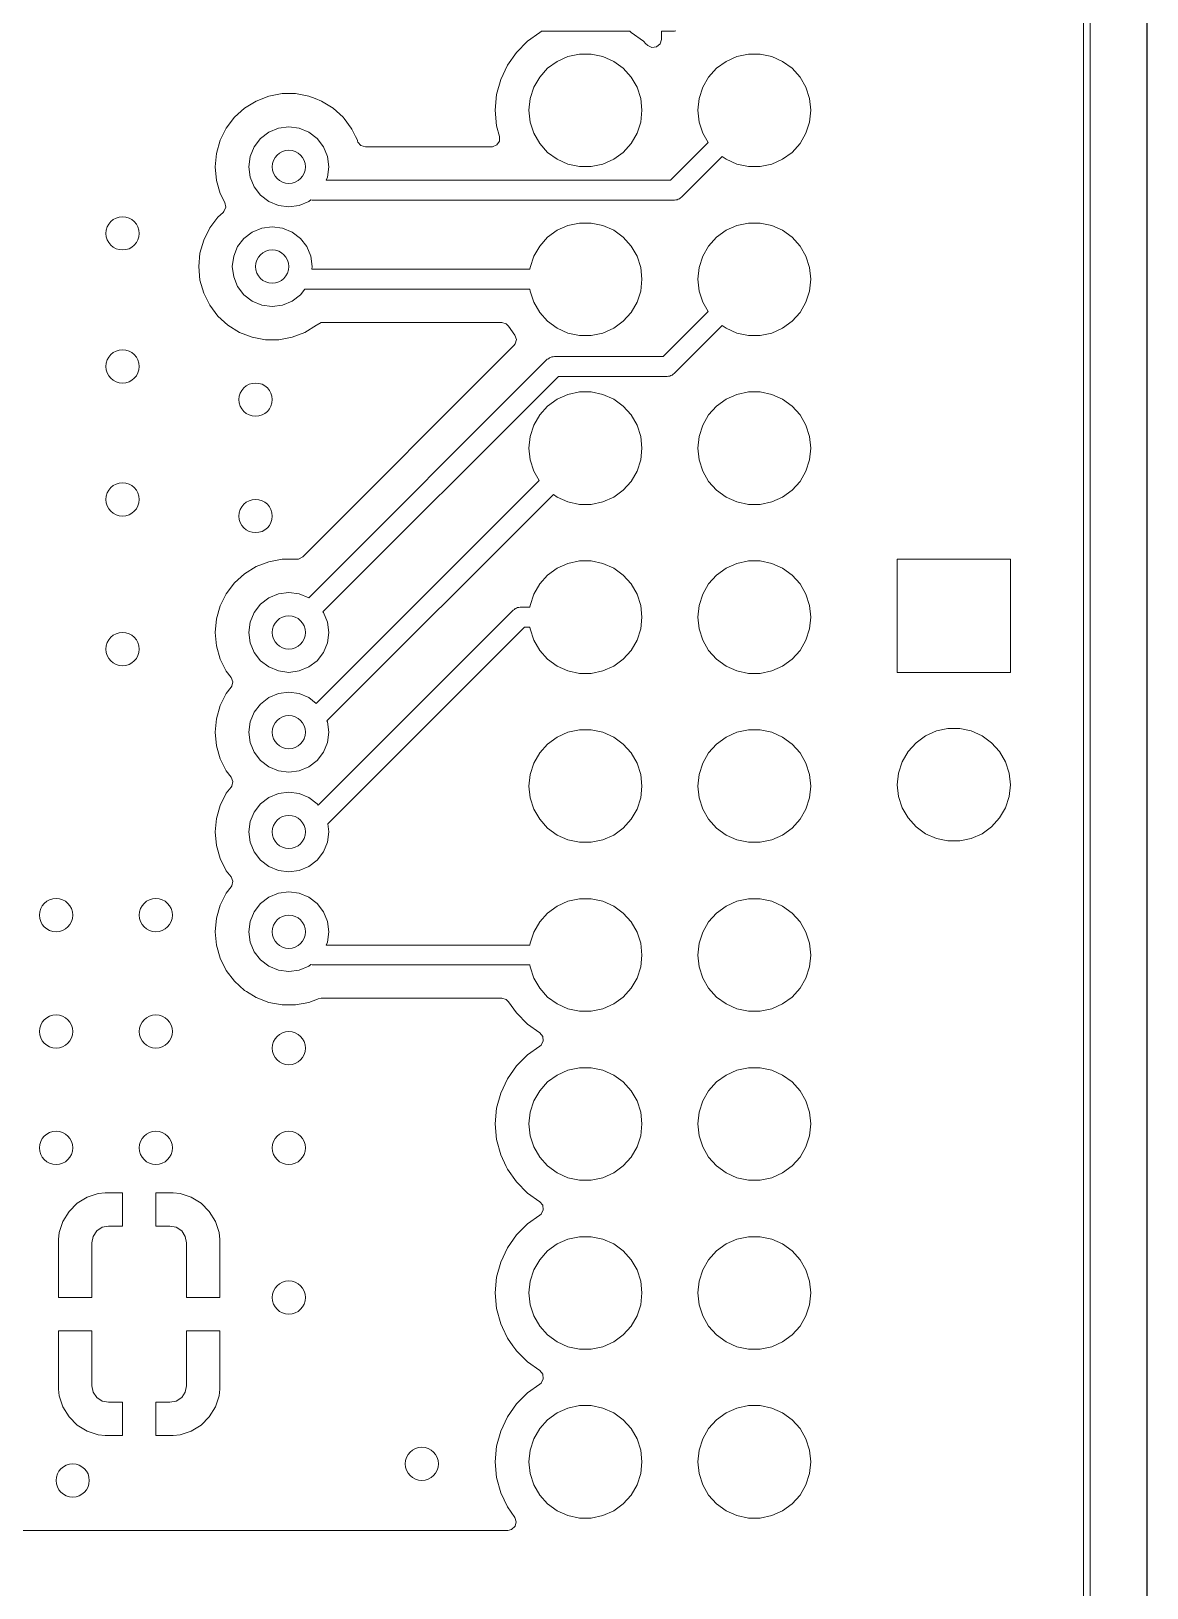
# Model space of a CAD drawing. Header units: millimetres. Extents: x 0 to 594, y 0 to 420.
# Drawn here: x 242.85 to 276.4, y 188.33 to 235.14 of the extents above; entities that cross this region are included whole.
import ezdxf

# ---------------------------------------------------------------- set-up
doc = ezdxf.new("R2010")
doc.units = ezdxf.units.MM
doc.linetypes.add('K5LT32768', pattern=[0])
picture_1 = doc.add_image_def('image1.png', size_in_pixel=(1000, 1000))

msp = doc.modelspace()

# ---------------------------------------------------------------- linework, layer by layer
at = {"color": 7, "linetype": 'K5LT32768', "lineweight": 18}
for p, q in [((274.5, 171.659), (274.5, 299.459)), ((274.7, 299.559), (274.7, 171.559)), ((258.148, 235.096), (257.777, 234.836)), ((258.187, 235.129), (258.148, 235.096)), ((258.192, 235.139), (258.187, 235.129)), ((260.857, 235.139), (258.192, 235.139)), ((260.891, 235.096), (260.857, 235.139)), ((261.263, 234.836), (260.891, 235.096)), ((261.807, 235.139), (261.805, 234.891)), ((262.2, 235.139), (261.807, 235.139)), ((262.238, 235.149), (262.2, 235.139)), ((257.777, 234.836), (257.443, 234.502)), ((261.339, 234.76), (261.263, 234.836)), ((261.382, 234.716), (261.339, 234.76)), ((261.394, 234.705), (261.382, 234.716)), ((261.521, 234.646), (261.394, 234.705)), ((261.659, 234.666), (261.521, 234.646)), ((261.765, 234.757), (261.659, 234.666)), ((261.805, 234.891), (261.765, 234.757)), ((257.172, 234.114), (256.972, 233.686)), ((257.443, 234.502), (257.172, 234.114)), ((258.382, 234.022), (258.67, 234.231)), ((258.67, 234.231), (258.994, 234.376)), ((258.994, 234.376), (259.342, 234.45)), ((259.342, 234.45), (259.697, 234.45)), ((259.697, 234.45), (260.045, 234.376)), ((260.045, 234.376), (260.37, 234.231)), ((260.37, 234.231), (260.657, 234.022)), ((263.462, 234.022), (263.75, 234.231)), ((263.75, 234.231), (264.074, 234.376)), ((264.074, 234.376), (264.422, 234.45)), ((264.422, 234.45), (264.777, 234.45)), ((264.777, 234.45), (265.125, 234.376)), ((265.125, 234.376), (265.45, 234.231)), ((265.45, 234.231), (265.737, 234.022)), ((256.972, 233.686), (256.85, 233.23)), ((257.967, 233.45), (258.144, 233.758)), ((258.144, 233.758), (258.382, 234.022)), ((260.657, 234.022), (260.895, 233.758)), ((260.895, 233.758), (261.073, 233.45)), ((263.047, 233.45), (263.224, 233.758)), ((263.224, 233.758), (263.462, 234.022)), ((265.737, 234.022), (265.975, 233.758)), ((265.975, 233.758), (266.153, 233.45)), ((249.995, 233.185), (249.615, 233.038)), ((250.396, 233.26), (249.995, 233.185)), ((250.804, 233.26), (250.396, 233.26)), ((251.205, 233.185), (250.804, 233.26)), ((251.395, 233.111), (251.205, 233.185)), ((256.85, 233.23), (256.808, 232.759)), ((257.857, 233.112), (257.967, 233.45)), ((261.073, 233.45), (261.183, 233.112)), ((262.937, 233.112), (263.047, 233.45)), ((266.153, 233.45), (266.263, 233.112)), ((249.268, 232.823), (248.966, 232.548)), ((249.614, 233.038), (249.268, 232.823)), ((251.585, 233.038), (251.395, 233.111)), ((251.932, 232.823), (251.585, 233.038)), ((252.233, 232.548), (251.932, 232.823)), ((256.808, 232.759), (256.85, 232.288)), ((257.82, 232.759), (257.857, 233.112)), ((257.857, 232.405), (257.82, 232.759)), ((261.183, 233.112), (261.22, 232.759)), ((261.22, 232.759), (261.183, 232.405)), ((262.9, 232.759), (262.937, 233.112)), ((262.937, 232.405), (262.9, 232.759)), ((266.263, 233.112), (266.3, 232.759)), ((266.3, 232.759), (266.263, 232.405)), ((248.72, 232.222), (248.539, 231.857)), ((248.966, 232.548), (248.72, 232.222)), ((250, 232.098), (250.289, 232.218)), ((250.289, 232.218), (250.6, 232.259)), ((250.6, 232.259), (250.91, 232.218)), ((250.91, 232.218), (251.2, 232.098)), ((252.261, 232.511), (252.233, 232.548)), ((252.479, 232.222), (252.261, 232.511)), ((252.494, 232.193), (252.479, 232.222)), ((252.606, 231.967), (252.494, 232.193)), ((256.85, 232.288), (256.934, 231.972)), ((257.967, 232.067), (257.857, 232.405)), ((261.183, 232.405), (261.073, 232.067)), ((263.047, 232.067), (262.937, 232.405)), ((266.263, 232.405), (266.153, 232.067)), ((248.539, 231.857), (248.427, 231.465)), ((249.561, 231.659), (249.751, 231.907)), ((249.751, 231.907), (250, 232.098)), ((251.2, 232.098), (251.448, 231.907)), ((251.448, 231.907), (251.639, 231.659)), ((252.661, 231.857), (252.606, 231.967)), ((252.666, 231.84), (252.661, 231.857)), ((252.679, 231.805), (252.666, 231.84)), ((252.77, 231.699), (252.679, 231.805)), ((256.853, 231.717), (256.724, 231.662)), ((256.931, 231.832), (256.853, 231.717)), ((256.934, 231.972), (256.931, 231.832)), ((258.144, 231.76), (257.967, 232.067)), ((258.382, 231.495), (258.144, 231.76)), ((260.895, 231.76), (260.657, 231.495)), ((261.073, 232.067), (260.895, 231.76)), ((262.076, 230.659), (263.207, 231.79)), ((263.207, 231.79), (263.047, 232.067)), ((265.975, 231.76), (265.737, 231.495)), ((266.153, 232.067), (265.975, 231.76)), ((248.427, 231.465), (248.389, 231.059)), ((249.4, 231.059), (249.441, 231.369)), ((249.441, 231.369), (249.561, 231.659)), ((251.639, 231.659), (251.759, 231.369)), ((251.759, 231.369), (251.8, 231.059)), ((252.904, 231.66), (252.77, 231.699)), ((256.695, 231.66), (252.904, 231.66)), ((256.724, 231.662), (256.695, 231.66)), ((258.67, 231.287), (258.382, 231.495)), ((258.994, 231.142), (258.67, 231.287)), ((260.37, 231.287), (260.045, 231.142)), ((260.657, 231.495), (260.37, 231.287)), ((263.635, 231.37), (262.412, 230.147)), ((263.75, 231.287), (263.635, 231.37)), ((264.074, 231.142), (263.75, 231.287)), ((265.45, 231.287), (265.125, 231.142)), ((265.737, 231.495), (265.45, 231.287)), ((248.389, 231.059), (248.427, 230.653)), ((249.441, 230.748), (249.4, 231.059)), ((251.8, 231.059), (251.759, 230.748)), ((259.342, 231.068), (258.994, 231.142)), ((259.697, 231.068), (259.342, 231.068)), ((260.045, 231.142), (259.697, 231.068)), ((264.422, 231.068), (264.074, 231.142)), ((264.777, 231.068), (264.422, 231.068)), ((265.125, 231.142), (264.777, 231.068)), ((248.427, 230.653), (248.539, 230.26)), ((249.561, 230.459), (249.441, 230.748)), ((249.751, 230.21), (249.561, 230.459)), ((251.759, 230.748), (251.722, 230.659)), ((251.722, 230.659), (262.076, 230.659)), ((248.539, 230.26), (248.677, 229.983)), ((248.701, 229.846), (248.647, 229.717)), ((248.677, 229.983), (248.701, 229.846)), ((250, 230.02), (249.751, 230.21)), ((250.289, 229.9), (250, 230.02)), ((250.6, 229.859), (250.289, 229.9)), ((250.91, 229.9), (250.6, 229.859)), ((251.2, 230.02), (250.91, 229.9)), ((251.264, 230.069), (251.2, 230.02)), ((251.3, 230.059), (251.264, 230.069)), ((262.2, 230.059), (251.3, 230.059)), ((262.238, 230.069), (262.2, 230.059)), ((262.277, 230.069), (262.238, 230.069)), ((262.312, 230.089), (262.277, 230.069)), ((262.35, 230.099), (262.312, 230.089)), ((262.378, 230.127), (262.35, 230.099)), ((262.412, 230.147), (262.378, 230.127)), ((248.466, 229.548), (248.22, 229.222)), ((248.622, 229.69), (248.466, 229.548)), ((248.647, 229.717), (248.622, 229.69)), ((258.994, 229.296), (259.342, 229.37)), ((259.342, 229.37), (259.697, 229.37)), ((259.697, 229.37), (260.045, 229.296)), ((264.074, 229.296), (264.422, 229.37)), ((264.422, 229.37), (264.777, 229.37)), ((264.777, 229.37), (265.125, 229.296)), ((248.22, 229.222), (248.039, 228.857)), ((249.061, 228.659), (249.251, 228.907)), ((249.251, 228.907), (249.5, 229.098)), ((249.5, 229.098), (249.789, 229.218)), ((249.789, 229.218), (250.1, 229.259)), ((250.1, 229.259), (250.41, 229.218)), ((250.41, 229.218), (250.7, 229.098)), ((250.7, 229.098), (250.948, 228.907)), ((250.948, 228.907), (251.139, 228.659)), ((258.144, 228.678), (258.382, 228.942)), ((258.382, 228.942), (258.67, 229.151)), ((258.67, 229.151), (258.994, 229.296)), ((260.045, 229.296), (260.37, 229.151)), ((260.37, 229.151), (260.657, 228.942)), ((260.657, 228.942), (260.895, 228.678)), ((263.224, 228.678), (263.462, 228.942)), ((263.462, 228.942), (263.75, 229.151)), ((263.75, 229.151), (264.074, 229.296)), ((265.125, 229.296), (265.45, 229.151)), ((265.45, 229.151), (265.737, 228.942)), ((265.737, 228.942), (265.975, 228.678)), ((247.927, 228.465), (247.889, 228.059)), ((248.039, 228.857), (247.927, 228.465)), ((248.941, 228.369), (249.061, 228.659)), ((251.139, 228.659), (251.259, 228.369)), ((257.967, 228.37), (258.144, 228.678)), ((260.895, 228.678), (261.073, 228.37)), ((263.047, 228.37), (263.224, 228.678)), ((265.975, 228.678), (266.153, 228.37)), ((247.889, 228.059), (247.927, 227.653)), ((248.9, 228.059), (248.941, 228.369)), ((248.941, 227.748), (248.9, 228.059)), ((251.259, 228.369), (251.3, 228.059)), ((251.3, 228.059), (251.289, 227.979)), ((251.289, 227.979), (257.851, 227.979)), ((257.851, 227.979), (257.857, 228.032)), ((257.857, 228.032), (257.967, 228.37)), ((261.073, 228.37), (261.183, 228.032)), ((261.183, 228.032), (261.22, 227.679)), ((262.9, 227.679), (262.937, 228.032)), ((262.937, 228.032), (263.047, 228.37)), ((266.153, 228.37), (266.263, 228.032)), ((266.263, 228.032), (266.3, 227.679)), ((247.927, 227.653), (248.039, 227.26)), ((249.061, 227.459), (248.941, 227.748)), ((261.22, 227.679), (261.183, 227.325)), ((262.937, 227.325), (262.9, 227.679)), ((266.3, 227.679), (266.263, 227.325)), ((248.039, 227.26), (248.22, 226.895)), ((249.251, 227.21), (249.061, 227.459)), ((249.5, 227.02), (249.251, 227.21)), ((250.948, 227.21), (250.7, 227.02)), ((251.078, 227.379), (250.948, 227.21)), ((257.851, 227.379), (251.078, 227.379)), ((257.857, 227.325), (257.851, 227.379)), ((257.967, 226.987), (257.857, 227.325)), ((261.183, 227.325), (261.073, 226.987)), ((263.047, 226.987), (262.937, 227.325)), ((266.263, 227.325), (266.153, 226.987)), ((248.22, 226.895), (248.466, 226.57)), ((248.466, 226.57), (248.768, 226.295)), ((249.789, 226.9), (249.5, 227.02)), ((250.1, 226.859), (249.789, 226.9)), ((250.41, 226.9), (250.1, 226.859)), ((250.7, 227.02), (250.41, 226.9)), ((258.144, 226.68), (257.967, 226.987)), ((258.382, 226.415), (258.144, 226.68)), ((260.895, 226.68), (260.657, 226.415)), ((261.073, 226.987), (260.895, 226.68)), ((261.856, 225.359), (263.207, 226.71)), ((263.207, 226.71), (263.047, 226.987)), ((265.975, 226.68), (265.737, 226.415)), ((266.153, 226.987), (265.975, 226.68)), ((248.768, 226.295), (249.115, 226.08)), ((251.085, 226.08), (251.432, 226.295)), ((251.432, 226.295), (251.452, 226.313)), ((251.452, 226.313), (251.577, 226.374)), ((251.577, 226.374), (251.619, 226.378)), ((251.619, 226.378), (257.004, 226.378)), ((257.004, 226.378), (257.138, 226.338)), ((257.138, 226.338), (257.207, 226.272)), ((257.207, 226.272), (257.398, 226.001)), ((258.67, 226.207), (258.382, 226.415)), ((258.994, 226.062), (258.67, 226.207)), ((260.37, 226.207), (260.045, 226.062)), ((260.657, 226.415), (260.37, 226.207)), ((263.635, 226.29), (262.192, 224.847)), ((263.75, 226.207), (263.635, 226.29)), ((264.074, 226.062), (263.75, 226.207)), ((265.45, 226.207), (265.125, 226.062)), ((265.737, 226.415), (265.45, 226.207)), ((249.115, 226.08), (249.495, 225.933)), ((249.495, 225.933), (249.896, 225.858)), ((249.896, 225.858), (250.304, 225.858)), ((250.304, 225.858), (250.705, 225.933)), ((250.705, 225.933), (251.085, 226.08)), ((257.37, 225.683), (251.017, 219.33)), ((257.408, 225.733), (257.37, 225.683)), ((257.398, 226.001), (257.442, 225.868)), ((257.442, 225.868), (257.408, 225.733)), ((259.342, 225.988), (258.994, 226.062)), ((259.697, 225.988), (259.342, 225.988)), ((260.045, 226.062), (259.697, 225.988)), ((264.422, 225.988), (264.074, 226.062)), ((264.777, 225.988), (264.422, 225.988)), ((265.125, 226.062), (264.777, 225.988)), ((251.2, 218.098), (258.374, 225.271)), ((258.374, 225.271), (258.408, 225.291)), ((258.408, 225.291), (258.436, 225.319)), ((258.436, 225.319), (258.474, 225.329)), ((258.474, 225.329), (258.508, 225.349)), ((258.508, 225.349), (258.548, 225.349)), ((258.548, 225.349), (258.586, 225.359)), ((258.586, 225.359), (261.856, 225.359)), ((258.71, 224.759), (251.626, 217.675)), ((261.98, 224.759), (258.71, 224.759)), ((262.018, 224.769), (261.98, 224.759)), ((262.057, 224.769), (262.018, 224.769)), ((262.092, 224.789), (262.057, 224.769)), ((262.13, 224.799), (262.092, 224.789)), ((262.158, 224.827), (262.13, 224.799)), ((262.192, 224.847), (262.158, 224.827)), ((258.994, 224.216), (259.342, 224.29)), ((259.342, 224.29), (259.697, 224.29)), ((259.697, 224.29), (260.045, 224.216)), ((264.074, 224.216), (264.422, 224.29)), ((264.422, 224.29), (264.777, 224.29)), ((264.777, 224.29), (265.125, 224.216)), ((258.144, 223.598), (258.382, 223.862)), ((258.382, 223.862), (258.67, 224.071)), ((258.67, 224.071), (258.994, 224.216)), ((260.045, 224.216), (260.37, 224.071)), ((260.37, 224.071), (260.657, 223.862)), ((260.657, 223.862), (260.895, 223.598)), ((263.224, 223.598), (263.462, 223.862)), ((263.462, 223.862), (263.75, 224.071)), ((263.75, 224.071), (264.074, 224.216)), ((265.125, 224.216), (265.45, 224.071)), ((265.45, 224.071), (265.737, 223.862)), ((265.737, 223.862), (265.975, 223.598)), ((257.857, 222.952), (257.967, 223.29)), ((257.967, 223.29), (258.144, 223.598)), ((260.895, 223.598), (261.073, 223.29)), ((261.073, 223.29), (261.183, 222.952)), ((262.937, 222.952), (263.047, 223.29)), ((263.047, 223.29), (263.224, 223.598)), ((265.975, 223.598), (266.153, 223.29)), ((266.153, 223.29), (266.263, 222.952)), ((257.82, 222.599), (257.857, 222.952)), ((261.183, 222.952), (261.22, 222.599)), ((262.9, 222.599), (262.937, 222.952)), ((266.263, 222.952), (266.3, 222.599)), ((257.857, 222.245), (257.82, 222.599)), ((261.22, 222.599), (261.183, 222.245)), ((262.937, 222.245), (262.9, 222.599)), ((266.3, 222.599), (266.263, 222.245)), ((257.967, 221.907), (257.857, 222.245)), ((258.127, 221.63), (257.967, 221.907)), ((261.073, 221.907), (260.895, 221.6)), ((261.183, 222.245), (261.073, 221.907)), ((263.047, 221.907), (262.937, 222.245)), ((263.224, 221.6), (263.047, 221.907)), ((266.153, 221.907), (265.975, 221.6)), ((266.263, 222.245), (266.153, 221.907)), ((251.423, 214.927), (258.127, 221.63)), ((260.895, 221.6), (260.657, 221.335)), ((263.462, 221.335), (263.224, 221.6)), ((265.975, 221.6), (265.737, 221.335)), ((258.555, 221.21), (251.746, 214.401)), ((258.67, 221.127), (258.555, 221.21)), ((258.994, 220.982), (258.67, 221.127)), ((259.342, 220.908), (258.994, 220.982)), ((260.045, 220.982), (259.697, 220.908)), ((260.37, 221.127), (260.045, 220.982)), ((260.657, 221.335), (260.37, 221.127)), ((263.75, 221.127), (263.462, 221.335)), ((264.074, 220.982), (263.75, 221.127)), ((264.422, 220.908), (264.074, 220.982)), ((265.125, 220.982), (264.777, 220.908)), ((265.45, 221.127), (265.125, 220.982)), ((265.737, 221.335), (265.45, 221.127)), ((259.697, 220.908), (259.342, 220.908)), ((264.777, 220.908), (264.422, 220.908)), ((249.995, 219.185), (249.615, 219.038)), ((250.396, 219.26), (249.995, 219.185)), ((250.804, 219.26), (250.396, 219.26)), ((250.815, 219.259), (250.804, 219.26)), ((250.894, 219.263), (250.815, 219.262)), ((250.815, 219.262), (250.815, 219.259)), ((251.017, 219.33), (250.894, 219.263)), ((258.67, 218.991), (258.994, 219.136)), ((258.994, 219.136), (259.342, 219.21)), ((259.342, 219.21), (259.697, 219.21)), ((259.697, 219.21), (260.045, 219.136)), ((260.045, 219.136), (260.37, 218.991)), ((263.75, 218.991), (264.074, 219.136)), ((264.074, 219.136), (264.422, 219.21)), ((264.422, 219.21), (264.777, 219.21)), ((264.777, 219.21), (265.125, 219.136)), ((265.125, 219.136), (265.45, 218.991)), ((268.9, 215.859), (268.9, 219.259)), ((268.9, 219.259), (272.3, 219.259)), ((272.3, 219.259), (272.3, 215.859)), ((249.268, 218.823), (248.966, 218.548)), ((249.614, 219.038), (249.268, 218.823)), ((258.144, 218.518), (258.382, 218.782)), ((258.382, 218.782), (258.67, 218.991)), ((260.37, 218.991), (260.657, 218.782)), ((260.657, 218.782), (260.895, 218.518)), ((263.224, 218.518), (263.462, 218.782)), ((263.462, 218.782), (263.75, 218.991)), ((265.45, 218.991), (265.737, 218.782)), ((265.737, 218.782), (265.975, 218.518)), ((248.72, 218.222), (248.539, 217.857)), ((248.966, 218.548), (248.72, 218.222)), ((250, 218.098), (250.289, 218.218)), ((250.289, 218.218), (250.6, 218.259)), ((250.6, 218.259), (250.91, 218.218)), ((250.91, 218.218), (251.2, 218.098)), ((257.857, 217.872), (257.967, 218.21)), ((257.967, 218.21), (258.144, 218.518)), ((260.895, 218.518), (261.073, 218.21)), ((261.073, 218.21), (261.183, 217.872)), ((262.937, 217.872), (263.047, 218.21)), ((263.047, 218.21), (263.224, 218.518)), ((265.975, 218.518), (266.153, 218.21)), ((266.153, 218.21), (266.263, 217.872)), ((248.539, 217.857), (248.427, 217.465)), ((249.561, 217.659), (249.751, 217.907)), ((249.751, 217.907), (250, 218.098)), ((251.2, 218.098), (251.2, 218.098)), ((251.481, 211.865), (257.348, 217.731)), ((251.626, 217.675), (251.639, 217.659)), ((257.348, 217.731), (257.382, 217.751)), ((257.382, 217.751), (257.41, 217.779)), ((257.41, 217.779), (257.448, 217.789)), ((257.448, 217.789), (257.482, 217.809)), ((257.482, 217.809), (257.522, 217.809)), ((257.522, 217.809), (257.56, 217.819)), ((257.56, 217.819), (257.851, 217.819)), ((257.851, 217.819), (257.857, 217.872)), ((261.183, 217.872), (261.22, 217.519)), ((262.9, 217.519), (262.937, 217.872)), ((266.263, 217.872), (266.3, 217.519)), ((248.427, 217.465), (248.389, 217.059)), ((249.4, 217.059), (249.441, 217.369)), ((249.441, 217.369), (249.561, 217.659)), ((251.639, 217.659), (251.759, 217.369)), ((251.759, 217.369), (251.8, 217.059)), ((257.684, 217.219), (251.768, 211.302)), ((257.851, 217.219), (257.684, 217.219)), ((257.857, 217.165), (257.851, 217.219)), ((261.22, 217.519), (261.183, 217.165)), ((262.937, 217.165), (262.9, 217.519)), ((266.3, 217.519), (266.263, 217.165)), ((248.389, 217.059), (248.427, 216.653)), ((249.441, 216.748), (249.4, 217.059)), ((249.561, 216.459), (249.441, 216.748)), ((251.759, 216.748), (251.639, 216.459)), ((251.8, 217.059), (251.759, 216.748)), ((257.967, 216.827), (257.857, 217.165)), ((258.144, 216.52), (257.967, 216.827)), ((261.073, 216.827), (260.895, 216.52)), ((261.183, 217.165), (261.073, 216.827)), ((263.047, 216.827), (262.937, 217.165)), ((263.224, 216.52), (263.047, 216.827)), ((266.153, 216.827), (265.975, 216.52)), ((266.263, 217.165), (266.153, 216.827)), ((248.427, 216.653), (248.539, 216.26)), ((249.751, 216.21), (249.561, 216.459)), ((251.639, 216.459), (251.448, 216.21)), ((258.382, 216.255), (258.144, 216.52)), ((260.895, 216.52), (260.657, 216.255)), ((263.462, 216.255), (263.224, 216.52)), ((265.975, 216.52), (265.737, 216.255)), ((248.539, 216.26), (248.72, 215.895)), ((248.72, 215.895), (248.862, 215.708)), ((250, 216.02), (249.751, 216.21)), ((250.289, 215.9), (250, 216.02)), ((250.6, 215.859), (250.289, 215.9)), ((250.91, 215.9), (250.6, 215.859)), ((251.2, 216.02), (250.91, 215.9)), ((251.448, 216.21), (251.2, 216.02)), ((258.67, 216.047), (258.382, 216.255)), ((258.994, 215.902), (258.67, 216.047)), ((259.342, 215.828), (258.994, 215.902)), ((259.697, 215.828), (259.342, 215.828)), ((260.045, 215.902), (259.697, 215.828)), ((260.37, 216.047), (260.045, 215.902)), ((260.657, 216.255), (260.37, 216.047)), ((263.75, 216.047), (263.462, 216.255)), ((264.074, 215.902), (263.75, 216.047)), ((264.422, 215.828), (264.074, 215.902)), ((264.777, 215.828), (264.422, 215.828)), ((265.125, 215.902), (264.777, 215.828)), ((265.45, 216.047), (265.125, 215.902)), ((265.737, 216.255), (265.45, 216.047)), ((272.3, 215.859), (268.9, 215.859)), ((248.862, 215.409), (248.72, 215.222)), ((248.862, 215.708), (248.911, 215.578)), ((248.882, 215.441), (248.862, 215.409)), ((248.911, 215.578), (248.882, 215.441)), ((248.72, 215.222), (248.539, 214.857)), ((249.561, 214.659), (249.751, 214.907)), ((249.751, 214.907), (250, 215.098)), ((250, 215.098), (250.289, 215.218)), ((250.289, 215.218), (250.6, 215.259)), ((250.6, 215.259), (250.91, 215.218)), ((250.91, 215.218), (251.2, 215.098)), ((251.2, 215.098), (251.423, 214.927)), ((248.427, 214.465), (248.389, 214.059)), ((248.539, 214.857), (248.427, 214.465)), ((249.441, 214.369), (249.561, 214.659)), ((251.746, 214.401), (251.759, 214.369)), ((248.389, 214.059), (248.427, 213.653)), ((249.4, 214.059), (249.441, 214.369)), ((249.441, 213.748), (249.4, 214.059)), ((251.759, 214.369), (251.8, 214.059)), ((251.8, 214.059), (251.759, 213.748)), ((258.67, 213.911), (258.994, 214.056)), ((258.994, 214.056), (259.342, 214.13)), ((259.342, 214.13), (259.697, 214.13)), ((259.697, 214.13), (260.045, 214.056)), ((260.045, 214.056), (260.37, 213.911)), ((263.75, 213.911), (264.074, 214.056)), ((264.074, 214.056), (264.422, 214.13)), ((264.422, 214.13), (264.777, 214.13)), ((264.777, 214.13), (265.125, 214.056)), ((265.125, 214.056), (265.45, 213.911)), ((269.462, 213.742), (269.75, 213.951)), ((269.75, 213.951), (270.074, 214.096)), ((270.074, 214.096), (270.422, 214.17)), ((270.422, 214.17), (270.777, 214.17)), ((270.777, 214.17), (271.125, 214.096)), ((271.125, 214.096), (271.45, 213.951)), ((271.45, 213.951), (271.737, 213.742)), ((248.427, 213.653), (248.539, 213.26)), ((249.561, 213.459), (249.441, 213.748)), ((249.751, 213.21), (249.561, 213.459)), ((251.639, 213.459), (251.448, 213.21)), ((251.759, 213.748), (251.639, 213.459)), ((258.144, 213.438), (258.382, 213.702)), ((258.382, 213.702), (258.67, 213.911)), ((260.37, 213.911), (260.657, 213.702)), ((260.657, 213.702), (260.895, 213.438)), ((263.224, 213.438), (263.462, 213.702)), ((263.462, 213.702), (263.75, 213.911)), ((265.45, 213.911), (265.737, 213.702)), ((265.737, 213.702), (265.975, 213.438)), ((269.047, 213.17), (269.224, 213.478)), ((269.224, 213.478), (269.462, 213.742)), ((271.737, 213.742), (271.975, 213.478)), ((271.975, 213.478), (272.153, 213.17)), ((248.539, 213.26), (248.72, 212.895)), ((250, 213.02), (249.751, 213.21)), ((250.289, 212.9), (250, 213.02)), ((251.2, 213.02), (250.91, 212.9)), ((251.448, 213.21), (251.2, 213.02)), ((257.857, 212.792), (257.967, 213.13)), ((257.967, 213.13), (258.144, 213.438)), ((260.895, 213.438), (261.073, 213.13)), ((261.073, 213.13), (261.183, 212.792)), ((262.937, 212.792), (263.047, 213.13)), ((263.047, 213.13), (263.224, 213.438)), ((265.975, 213.438), (266.153, 213.13)), ((266.153, 213.13), (266.263, 212.792)), ((268.937, 212.832), (269.047, 213.17)), ((272.153, 213.17), (272.263, 212.832)), ((248.72, 212.895), (248.862, 212.708)), ((248.862, 212.708), (248.911, 212.578)), ((248.911, 212.578), (248.882, 212.441)), ((250.6, 212.859), (250.289, 212.9)), ((250.91, 212.9), (250.6, 212.859)), ((257.82, 212.439), (257.857, 212.792)), ((261.183, 212.792), (261.22, 212.439)), ((262.9, 212.439), (262.937, 212.792)), ((266.263, 212.792), (266.3, 212.439)), ((268.9, 212.479), (268.937, 212.832)), ((272.263, 212.832), (272.3, 212.479)), ((248.72, 212.222), (248.539, 211.857)), ((248.862, 212.409), (248.72, 212.222)), ((248.882, 212.441), (248.862, 212.409)), ((249.751, 211.907), (250, 212.098)), ((250, 212.098), (250.289, 212.218)), ((250.289, 212.218), (250.6, 212.259)), ((250.6, 212.259), (250.91, 212.218)), ((250.91, 212.218), (251.2, 212.098)), ((251.2, 212.098), (251.448, 211.907)), ((257.857, 212.085), (257.82, 212.439)), ((257.967, 211.747), (257.857, 212.085)), ((261.183, 212.085), (261.073, 211.747)), ((261.22, 212.439), (261.183, 212.085)), ((262.937, 212.085), (262.9, 212.439)), ((263.047, 211.747), (262.937, 212.085)), ((266.263, 212.085), (266.153, 211.747)), ((266.3, 212.439), (266.263, 212.085)), ((268.937, 212.125), (268.9, 212.479)), ((269.047, 211.787), (268.937, 212.125)), ((272.263, 212.125), (272.153, 211.787)), ((272.3, 212.479), (272.263, 212.125)), ((248.539, 211.857), (248.427, 211.465)), ((249.441, 211.369), (249.561, 211.659)), ((249.561, 211.659), (249.751, 211.907)), ((251.448, 211.907), (251.481, 211.865)), ((258.144, 211.44), (257.967, 211.747)), ((261.073, 211.747), (260.895, 211.44)), ((263.224, 211.44), (263.047, 211.747)), ((266.153, 211.747), (265.975, 211.44)), ((269.224, 211.48), (269.047, 211.787)), ((272.153, 211.787), (271.975, 211.48)), ((248.427, 211.465), (248.389, 211.059)), ((249.4, 211.059), (249.441, 211.369)), ((251.768, 211.302), (251.8, 211.059)), ((258.382, 211.175), (258.144, 211.44)), ((258.67, 210.967), (258.382, 211.175)), ((260.657, 211.175), (260.37, 210.967)), ((260.895, 211.44), (260.657, 211.175)), ((263.462, 211.175), (263.224, 211.44)), ((263.75, 210.967), (263.462, 211.175)), ((265.737, 211.175), (265.45, 210.967)), ((265.975, 211.44), (265.737, 211.175)), ((269.462, 211.215), (269.224, 211.48)), ((269.75, 211.007), (269.462, 211.215)), ((271.737, 211.215), (271.45, 211.007)), ((271.975, 211.48), (271.737, 211.215)), ((248.389, 211.059), (248.427, 210.653)), ((248.427, 210.653), (248.539, 210.26)), ((249.441, 210.748), (249.4, 211.059)), ((249.561, 210.459), (249.441, 210.748)), ((251.759, 210.748), (251.639, 210.459)), ((251.8, 211.059), (251.759, 210.748)), ((258.994, 210.822), (258.67, 210.967)), ((259.342, 210.748), (258.994, 210.822)), ((259.697, 210.748), (259.342, 210.748)), ((260.045, 210.822), (259.697, 210.748)), ((260.37, 210.967), (260.045, 210.822)), ((264.074, 210.822), (263.75, 210.967)), ((264.422, 210.748), (264.074, 210.822)), ((264.777, 210.748), (264.422, 210.748)), ((265.125, 210.822), (264.777, 210.748)), ((265.45, 210.967), (265.125, 210.822)), ((270.074, 210.862), (269.75, 211.007)), ((270.422, 210.788), (270.074, 210.862)), ((270.777, 210.788), (270.422, 210.788)), ((271.125, 210.862), (270.777, 210.788)), ((271.45, 211.007), (271.125, 210.862)), ((248.539, 210.26), (248.72, 209.895)), ((249.751, 210.21), (249.561, 210.459)), ((250, 210.02), (249.751, 210.21)), ((251.448, 210.21), (251.2, 210.02)), ((251.639, 210.459), (251.448, 210.21)), ((248.72, 209.895), (248.862, 209.708)), ((250.289, 209.9), (250, 210.02)), ((250.6, 209.859), (250.289, 209.9)), ((250.91, 209.9), (250.6, 209.859)), ((251.2, 210.02), (250.91, 209.9)), ((248.862, 209.409), (248.72, 209.222)), ((248.862, 209.708), (248.911, 209.578)), ((248.882, 209.441), (248.862, 209.409)), ((248.911, 209.578), (248.882, 209.441)), ((250.289, 209.218), (250.6, 209.259)), ((250.6, 209.259), (250.91, 209.218)), ((248.539, 208.857), (248.427, 208.465)), ((248.72, 209.222), (248.539, 208.857)), ((249.561, 208.659), (249.751, 208.907)), ((249.751, 208.907), (250, 209.098)), ((250, 209.098), (250.289, 209.218)), ((250.91, 209.218), (251.2, 209.098)), ((251.2, 209.098), (251.448, 208.907)), ((251.448, 208.907), (251.639, 208.659)), ((258.382, 208.622), (258.67, 208.831)), ((258.67, 208.831), (258.994, 208.976)), ((258.994, 208.976), (259.342, 209.05)), ((259.342, 209.05), (259.697, 209.05)), ((259.697, 209.05), (260.045, 208.976)), ((260.045, 208.976), (260.37, 208.831)), ((260.37, 208.831), (260.657, 208.622)), ((263.462, 208.622), (263.75, 208.831)), ((263.75, 208.831), (264.074, 208.976)), ((264.074, 208.976), (264.422, 209.05)), ((264.422, 209.05), (264.777, 209.05)), ((264.777, 209.05), (265.125, 208.976)), ((265.125, 208.976), (265.45, 208.831)), ((265.45, 208.831), (265.737, 208.622)), ((248.427, 208.465), (248.389, 208.059)), ((249.4, 208.059), (249.441, 208.369)), ((249.441, 208.369), (249.561, 208.659)), ((251.639, 208.659), (251.759, 208.369)), ((251.759, 208.369), (251.8, 208.059)), ((257.967, 208.05), (258.144, 208.358)), ((258.144, 208.358), (258.382, 208.622)), ((260.657, 208.622), (260.895, 208.358)), ((260.895, 208.358), (261.073, 208.05)), ((263.047, 208.05), (263.224, 208.358)), ((263.224, 208.358), (263.462, 208.622)), ((265.737, 208.622), (265.975, 208.358)), ((265.975, 208.358), (266.153, 208.05)), ((248.389, 208.059), (248.427, 207.653)), ((249.441, 207.748), (249.4, 208.059)), ((251.8, 208.059), (251.759, 207.748)), ((257.857, 207.712), (257.967, 208.05)), ((261.073, 208.05), (261.183, 207.712)), ((262.937, 207.712), (263.047, 208.05)), ((266.153, 208.05), (266.263, 207.712)), ((248.427, 207.653), (248.539, 207.26)), ((249.561, 207.459), (249.441, 207.748)), ((249.751, 207.21), (249.561, 207.459)), ((251.759, 207.748), (251.722, 207.659)), ((251.722, 207.659), (257.851, 207.659)), ((257.851, 207.659), (257.857, 207.712)), ((261.183, 207.712), (261.22, 207.359)), ((262.9, 207.359), (262.937, 207.712)), ((266.263, 207.712), (266.3, 207.359)), ((248.539, 207.26), (248.72, 206.895)), ((250, 207.02), (249.751, 207.21)), ((250.289, 206.9), (250, 207.02)), ((251.2, 207.02), (250.91, 206.9)), ((251.264, 207.069), (251.2, 207.02)), ((251.3, 207.059), (251.264, 207.069)), ((257.851, 207.059), (251.3, 207.059)), ((257.857, 207.005), (257.851, 207.059)), ((257.967, 206.667), (257.857, 207.005)), ((261.183, 207.005), (261.073, 206.667)), ((261.22, 207.359), (261.183, 207.005)), ((262.937, 207.005), (262.9, 207.359)), ((263.047, 206.667), (262.937, 207.005)), ((266.263, 207.005), (266.153, 206.667)), ((266.3, 207.359), (266.263, 207.005)), ((248.72, 206.895), (248.966, 206.57)), ((248.966, 206.57), (249.268, 206.295)), ((250.6, 206.859), (250.289, 206.9)), ((250.91, 206.9), (250.6, 206.859)), ((258.144, 206.36), (257.967, 206.667)), ((261.073, 206.667), (260.895, 206.36)), ((263.224, 206.36), (263.047, 206.667)), ((266.153, 206.667), (265.975, 206.36)), ((249.268, 206.295), (249.324, 206.26)), ((249.324, 206.26), (249.615, 206.08)), ((249.615, 206.08), (249.995, 205.933)), ((251.205, 205.933), (251.458, 206.031)), ((251.458, 206.031), (251.484, 206.041)), ((251.484, 206.041), (251.574, 206.058)), ((251.574, 206.058), (257.004, 206.058)), ((257.004, 206.058), (257.138, 206.018)), ((257.138, 206.018), (257.207, 205.952)), ((258.382, 206.095), (258.144, 206.36)), ((258.67, 205.887), (258.382, 206.095)), ((260.657, 206.095), (260.37, 205.887)), ((260.895, 206.36), (260.657, 206.095)), ((263.462, 206.095), (263.224, 206.36)), ((263.75, 205.887), (263.462, 206.095)), ((265.737, 206.095), (265.45, 205.887)), ((265.975, 206.36), (265.737, 206.095)), ((249.995, 205.933), (250.396, 205.858)), ((250.396, 205.858), (250.804, 205.858)), ((250.804, 205.858), (251.205, 205.933)), ((257.207, 205.952), (257.443, 205.616)), ((257.443, 205.616), (257.777, 205.282)), ((258.994, 205.742), (258.67, 205.887)), ((259.342, 205.668), (258.994, 205.742)), ((259.697, 205.668), (259.342, 205.668)), ((260.045, 205.742), (259.697, 205.668)), ((260.37, 205.887), (260.045, 205.742)), ((264.074, 205.742), (263.75, 205.887)), ((264.422, 205.668), (264.074, 205.742)), ((264.777, 205.668), (264.422, 205.668)), ((265.125, 205.742), (264.777, 205.668)), ((265.45, 205.887), (265.125, 205.742)), ((257.777, 205.282), (258.148, 205.022)), ((258.148, 204.616), (257.777, 204.356)), ((258.148, 205.022), (258.235, 204.913)), ((258.187, 204.649), (258.148, 204.616)), ((258.25, 204.774), (258.187, 204.649)), ((258.235, 204.913), (258.25, 204.774)), ((257.777, 204.356), (257.443, 204.022)), ((257.172, 203.634), (256.972, 203.206)), ((257.443, 204.022), (257.172, 203.634)), ((258.382, 203.542), (258.67, 203.751)), ((258.67, 203.751), (258.994, 203.896)), ((258.994, 203.896), (259.342, 203.97)), ((259.342, 203.97), (259.697, 203.97)), ((259.697, 203.97), (260.045, 203.896)), ((260.045, 203.896), (260.37, 203.751)), ((260.37, 203.751), (260.657, 203.542)), ((263.462, 203.542), (263.75, 203.751)), ((263.75, 203.751), (264.074, 203.896)), ((264.074, 203.896), (264.422, 203.97)), ((264.422, 203.97), (264.777, 203.97)), ((264.777, 203.97), (265.125, 203.896)), ((265.125, 203.896), (265.45, 203.751)), ((265.45, 203.751), (265.737, 203.542)), ((256.972, 203.206), (256.85, 202.75)), ((257.967, 202.97), (258.144, 203.278)), ((258.144, 203.278), (258.382, 203.542)), ((260.657, 203.542), (260.895, 203.278)), ((260.895, 203.278), (261.073, 202.97)), ((263.047, 202.97), (263.224, 203.278)), ((263.224, 203.278), (263.462, 203.542)), ((265.737, 203.542), (265.975, 203.278)), ((265.975, 203.278), (266.153, 202.97)), ((256.85, 202.75), (256.808, 202.279)), ((257.857, 202.632), (257.967, 202.97)), ((261.073, 202.97), (261.183, 202.632)), ((262.937, 202.632), (263.047, 202.97)), ((266.153, 202.97), (266.263, 202.632)), ((256.808, 202.279), (256.85, 201.808)), ((257.82, 202.279), (257.857, 202.632)), ((257.857, 201.925), (257.82, 202.279)), ((261.183, 202.632), (261.22, 202.279)), ((261.22, 202.279), (261.183, 201.925)), ((262.9, 202.279), (262.937, 202.632)), ((262.937, 201.925), (262.9, 202.279)), ((266.263, 202.632), (266.3, 202.279)), ((266.3, 202.279), (266.263, 201.925)), ((256.85, 201.808), (256.972, 201.352)), ((257.967, 201.587), (257.857, 201.925)), ((261.183, 201.925), (261.073, 201.587)), ((263.047, 201.587), (262.937, 201.925)), ((266.263, 201.925), (266.153, 201.587)), ((256.972, 201.352), (257.137, 200.998)), ((258.144, 201.28), (257.967, 201.587)), ((261.073, 201.587), (260.895, 201.28)), ((263.224, 201.28), (263.047, 201.587)), ((266.153, 201.587), (265.975, 201.28)), ((257.137, 200.998), (257.172, 200.923)), ((257.172, 200.923), (257.443, 200.536)), ((258.382, 201.015), (258.144, 201.28)), ((258.67, 200.807), (258.382, 201.015)), ((260.657, 201.015), (260.37, 200.807)), ((260.895, 201.28), (260.657, 201.015)), ((263.462, 201.015), (263.224, 201.28)), ((263.75, 200.807), (263.462, 201.015)), ((265.737, 201.015), (265.45, 200.807)), ((265.975, 201.28), (265.737, 201.015)), ((257.443, 200.536), (257.777, 200.202)), ((258.994, 200.662), (258.67, 200.807)), ((259.342, 200.588), (258.994, 200.662)), ((259.697, 200.588), (259.342, 200.588)), ((260.045, 200.662), (259.697, 200.588)), ((260.37, 200.807), (260.045, 200.662)), ((264.074, 200.662), (263.75, 200.807)), ((264.422, 200.588), (264.074, 200.662)), ((264.777, 200.588), (264.422, 200.588)), ((265.125, 200.662), (264.777, 200.588)), ((265.45, 200.807), (265.125, 200.662)), ((244.238, 199.893), (243.99, 199.646)), ((244.537, 200.078), (244.238, 199.893)), ((244.869, 200.188), (244.537, 200.078)), ((245.075, 200.209), (244.869, 200.188)), ((245.6, 200.209), (245.075, 200.209)), ((245.6, 199.209), (245.6, 200.209)), ((247.125, 200.209), (246.6, 200.209)), ((246.6, 200.209), (246.6, 199.209)), ((247.33, 200.188), (247.125, 200.209)), ((247.663, 200.078), (247.33, 200.188)), ((247.961, 199.893), (247.663, 200.078)), ((248.209, 199.646), (247.961, 199.893)), ((257.777, 200.202), (258.148, 199.942)), ((258.148, 199.942), (258.235, 199.833)), ((243.99, 199.646), (243.806, 199.347)), ((248.393, 199.347), (248.209, 199.646)), ((258.148, 199.536), (257.777, 199.276)), ((258.187, 199.569), (258.148, 199.536)), ((258.25, 199.694), (258.187, 199.569)), ((258.235, 199.833), (258.25, 199.694)), ((243.696, 199.014), (243.675, 198.809)), ((243.806, 199.347), (243.696, 199.014)), ((244.713, 198.9), (244.821, 199.062)), ((244.821, 199.062), (244.983, 199.171)), ((244.983, 199.171), (245.175, 199.209)), ((245.175, 199.209), (245.6, 199.209)), ((246.6, 199.209), (247.025, 199.209)), ((247.025, 199.209), (247.216, 199.171)), ((247.216, 199.171), (247.378, 199.062)), ((247.378, 199.062), (247.487, 198.9)), ((248.504, 199.014), (248.393, 199.347)), ((248.525, 198.809), (248.504, 199.014)), ((257.777, 199.276), (257.443, 198.942)), ((243.675, 198.809), (243.675, 197.059)), ((244.675, 198.709), (244.713, 198.9)), ((244.675, 197.059), (244.675, 198.709)), ((247.487, 198.9), (247.525, 198.709)), ((247.525, 198.709), (247.525, 197.059)), ((248.525, 197.059), (248.525, 198.809)), ((257.172, 198.554), (256.972, 198.126)), ((257.443, 198.942), (257.172, 198.554)), ((258.382, 198.462), (258.67, 198.671)), ((258.67, 198.671), (258.994, 198.816)), ((258.994, 198.816), (259.342, 198.89)), ((259.342, 198.89), (259.697, 198.89)), ((259.697, 198.89), (260.045, 198.816)), ((260.045, 198.816), (260.37, 198.671)), ((260.37, 198.671), (260.657, 198.462)), ((263.462, 198.462), (263.75, 198.671)), ((263.75, 198.671), (264.074, 198.816)), ((264.074, 198.816), (264.422, 198.89)), ((264.422, 198.89), (264.777, 198.89)), ((264.777, 198.89), (265.125, 198.816)), ((265.125, 198.816), (265.45, 198.671)), ((265.45, 198.671), (265.737, 198.462)), ((256.972, 198.126), (256.85, 197.67)), ((257.967, 197.89), (258.144, 198.198)), ((258.144, 198.198), (258.382, 198.462)), ((260.657, 198.462), (260.895, 198.198)), ((260.895, 198.198), (261.073, 197.89)), ((263.047, 197.89), (263.224, 198.198)), ((263.224, 198.198), (263.462, 198.462)), ((265.737, 198.462), (265.975, 198.198)), ((265.975, 198.198), (266.153, 197.89)), ((256.85, 197.67), (256.808, 197.199)), ((257.82, 197.199), (257.857, 197.552)), ((257.857, 197.552), (257.967, 197.89)), ((261.073, 197.89), (261.183, 197.552)), ((261.183, 197.552), (261.22, 197.199)), ((262.9, 197.199), (262.937, 197.552)), ((262.937, 197.552), (263.047, 197.89)), ((266.153, 197.89), (266.263, 197.552)), ((266.263, 197.552), (266.3, 197.199)), ((256.808, 197.199), (256.85, 196.728)), ((257.857, 196.845), (257.82, 197.199)), ((261.22, 197.199), (261.183, 196.845)), ((262.937, 196.845), (262.9, 197.199)), ((266.3, 197.199), (266.263, 196.845)), ((243.675, 197.059), (244.675, 197.059)), ((247.525, 197.059), (248.525, 197.059)), ((256.85, 196.728), (256.972, 196.272)), ((257.967, 196.507), (257.857, 196.845)), ((261.183, 196.845), (261.073, 196.507)), ((263.047, 196.507), (262.937, 196.845)), ((266.263, 196.845), (266.153, 196.507)), ((256.972, 196.272), (257.026, 196.156)), ((257.026, 196.156), (257.172, 195.843)), ((258.144, 196.2), (257.967, 196.507)), ((258.382, 195.935), (258.144, 196.2)), ((260.895, 196.2), (260.657, 195.935)), ((261.073, 196.507), (260.895, 196.2)), ((263.224, 196.2), (263.047, 196.507)), ((263.462, 195.935), (263.224, 196.2)), ((265.975, 196.2), (265.737, 195.935)), ((266.153, 196.507), (265.975, 196.2)), ((244.675, 196.059), (243.675, 196.059)), ((243.675, 196.059), (243.675, 194.309)), ((244.675, 194.409), (244.675, 196.059)), ((248.525, 196.059), (247.525, 196.059)), ((247.525, 196.059), (247.525, 194.409)), ((248.525, 194.309), (248.525, 196.059)), ((257.172, 195.843), (257.339, 195.604)), ((258.67, 195.727), (258.382, 195.935)), ((258.994, 195.582), (258.67, 195.727)), ((260.37, 195.727), (260.045, 195.582)), ((260.657, 195.935), (260.37, 195.727)), ((263.75, 195.727), (263.462, 195.935)), ((264.074, 195.582), (263.75, 195.727)), ((265.45, 195.727), (265.125, 195.582)), ((265.737, 195.935), (265.45, 195.727)), ((257.339, 195.604), (257.422, 195.486)), ((257.422, 195.486), (257.443, 195.456)), ((257.443, 195.456), (257.777, 195.122)), ((259.342, 195.508), (258.994, 195.582)), ((259.697, 195.508), (259.342, 195.508)), ((260.045, 195.582), (259.697, 195.508)), ((264.422, 195.508), (264.074, 195.582)), ((264.777, 195.508), (264.422, 195.508)), ((265.125, 195.582), (264.777, 195.508)), ((257.777, 195.122), (258.148, 194.862)), ((258.148, 194.862), (258.235, 194.753)), ((258.235, 194.753), (258.25, 194.614)), ((243.675, 194.309), (243.696, 194.103)), ((244.713, 194.217), (244.675, 194.409)), ((247.525, 194.409), (247.487, 194.217)), ((248.504, 194.103), (248.525, 194.309)), ((258.148, 194.456), (257.777, 194.196)), ((258.187, 194.489), (258.148, 194.456)), ((258.25, 194.614), (258.187, 194.489)), ((243.696, 194.103), (243.806, 193.771)), ((244.821, 194.055), (244.713, 194.217)), ((244.983, 193.947), (244.821, 194.055)), ((245.175, 193.909), (244.983, 193.947)), ((245.6, 193.909), (245.175, 193.909)), ((245.6, 192.909), (245.6, 193.909)), ((247.025, 193.909), (246.6, 193.909)), ((246.6, 193.909), (246.6, 192.909)), ((247.216, 193.947), (247.025, 193.909)), ((247.378, 194.055), (247.216, 193.947)), ((247.487, 194.217), (247.378, 194.055)), ((248.393, 193.771), (248.504, 194.103)), ((257.443, 193.862), (257.172, 193.474)), ((257.777, 194.196), (257.443, 193.862)), ((258.994, 193.736), (259.342, 193.81)), ((259.342, 193.81), (259.697, 193.81)), ((259.697, 193.81), (260.045, 193.736)), ((264.074, 193.736), (264.422, 193.81)), ((264.422, 193.81), (264.777, 193.81)), ((264.777, 193.81), (265.125, 193.736)), ((243.806, 193.771), (243.99, 193.472)), ((243.99, 193.472), (244.238, 193.224)), ((247.961, 193.224), (248.209, 193.472)), ((248.209, 193.472), (248.393, 193.771)), ((257.172, 193.474), (256.972, 193.046)), ((258.144, 193.118), (258.382, 193.382)), ((258.382, 193.382), (258.67, 193.591)), ((258.67, 193.591), (258.994, 193.736)), ((260.045, 193.736), (260.37, 193.591)), ((260.37, 193.591), (260.657, 193.382)), ((260.657, 193.382), (260.895, 193.118)), ((263.224, 193.118), (263.462, 193.382)), ((263.462, 193.382), (263.75, 193.591)), ((263.75, 193.591), (264.074, 193.736)), ((265.125, 193.736), (265.45, 193.591)), ((265.45, 193.591), (265.737, 193.382)), ((265.737, 193.382), (265.975, 193.118)), ((244.238, 193.224), (244.537, 193.04)), ((244.537, 193.04), (244.869, 192.93)), ((244.869, 192.93), (245.075, 192.909)), ((245.075, 192.909), (245.6, 192.909)), ((246.6, 192.909), (247.125, 192.909)), ((247.125, 192.909), (247.33, 192.93)), ((247.33, 192.93), (247.663, 193.04)), ((247.663, 193.04), (247.961, 193.224)), ((256.972, 193.046), (256.85, 192.59)), ((257.967, 192.81), (258.144, 193.118)), ((260.895, 193.118), (261.073, 192.81)), ((263.047, 192.81), (263.224, 193.118)), ((265.975, 193.118), (266.153, 192.81)), ((256.85, 192.59), (256.808, 192.119)), ((257.82, 192.119), (257.857, 192.472)), ((257.857, 192.472), (257.967, 192.81)), ((261.073, 192.81), (261.183, 192.472)), ((261.183, 192.472), (261.22, 192.119)), ((262.9, 192.119), (262.937, 192.472)), ((262.937, 192.472), (263.047, 192.81)), ((266.153, 192.81), (266.263, 192.472)), ((266.263, 192.472), (266.3, 192.119)), ((256.808, 192.119), (256.85, 191.648)), ((257.857, 191.765), (257.82, 192.119)), ((261.22, 192.119), (261.183, 191.765)), ((262.937, 191.765), (262.9, 192.119)), ((266.3, 192.119), (266.263, 191.765)), ((256.85, 191.648), (256.972, 191.192)), ((257.967, 191.427), (257.857, 191.765)), ((261.183, 191.765), (261.073, 191.427)), ((263.047, 191.427), (262.937, 191.765)), ((266.263, 191.765), (266.153, 191.427)), ((256.972, 191.192), (257.071, 190.979)), ((258.144, 191.12), (257.967, 191.427)), ((258.382, 190.855), (258.144, 191.12)), ((260.895, 191.12), (260.657, 190.855)), ((261.073, 191.427), (260.895, 191.12)), ((263.224, 191.12), (263.047, 191.427)), ((263.462, 190.855), (263.224, 191.12)), ((265.975, 191.12), (265.737, 190.855)), ((266.153, 191.427), (265.975, 191.12)), ((257.071, 190.979), (257.172, 190.763)), ((257.172, 190.763), (257.392, 190.449)), ((258.67, 190.647), (258.382, 190.855)), ((258.994, 190.502), (258.67, 190.647)), ((260.37, 190.647), (260.045, 190.502)), ((260.657, 190.855), (260.37, 190.647)), ((263.75, 190.647), (263.462, 190.855)), ((264.074, 190.502), (263.75, 190.647)), ((265.45, 190.647), (265.125, 190.502)), ((265.737, 190.855), (265.45, 190.647)), ((257.188, 190.059), (239.042, 190.059)), ((257.3, 190.086), (257.188, 190.059)), ((257.402, 190.181), (257.3, 190.086)), ((257.392, 190.449), (257.436, 190.317)), ((257.436, 190.317), (257.402, 190.181)), ((259.342, 190.428), (258.994, 190.502)), ((259.697, 190.428), (259.342, 190.428)), ((260.045, 190.502), (259.697, 190.428)), ((264.422, 190.428), (264.074, 190.502)), ((264.777, 190.428), (264.422, 190.428)), ((265.125, 190.502), (264.777, 190.428))]:
    msp.add_line(p, q, dxfattribs=at)
for centre in [(250.6, 231.059), (245.6, 229.059), (250.1, 228.059), (245.6, 225.059), (249.6, 224.059), (245.6, 221.059), (249.6, 220.559), (250.6, 217.059), (245.6, 216.559), (250.6, 214.059), (250.6, 211.059), (243.6, 208.559), (246.6, 208.559), (250.6, 208.059), (243.6, 205.059), (246.6, 205.059), (250.6, 204.559), (243.6, 201.559), (246.6, 201.559), (250.6, 201.559), (250.6, 197.059), (254.6, 192.059), (244.1, 191.559)]:
    msp.add_circle(centre, 0.5, dxfattribs=at)

# ---------------------------------------------------------------- pictures from other files: only their frames are drawn
image = msp.add_image(picture_1, insert=(102.693, 139.227), size_in_units=(173.712, 173.712))
image.dxf.flags = 15

doc.saveas('drawing.dxf')
